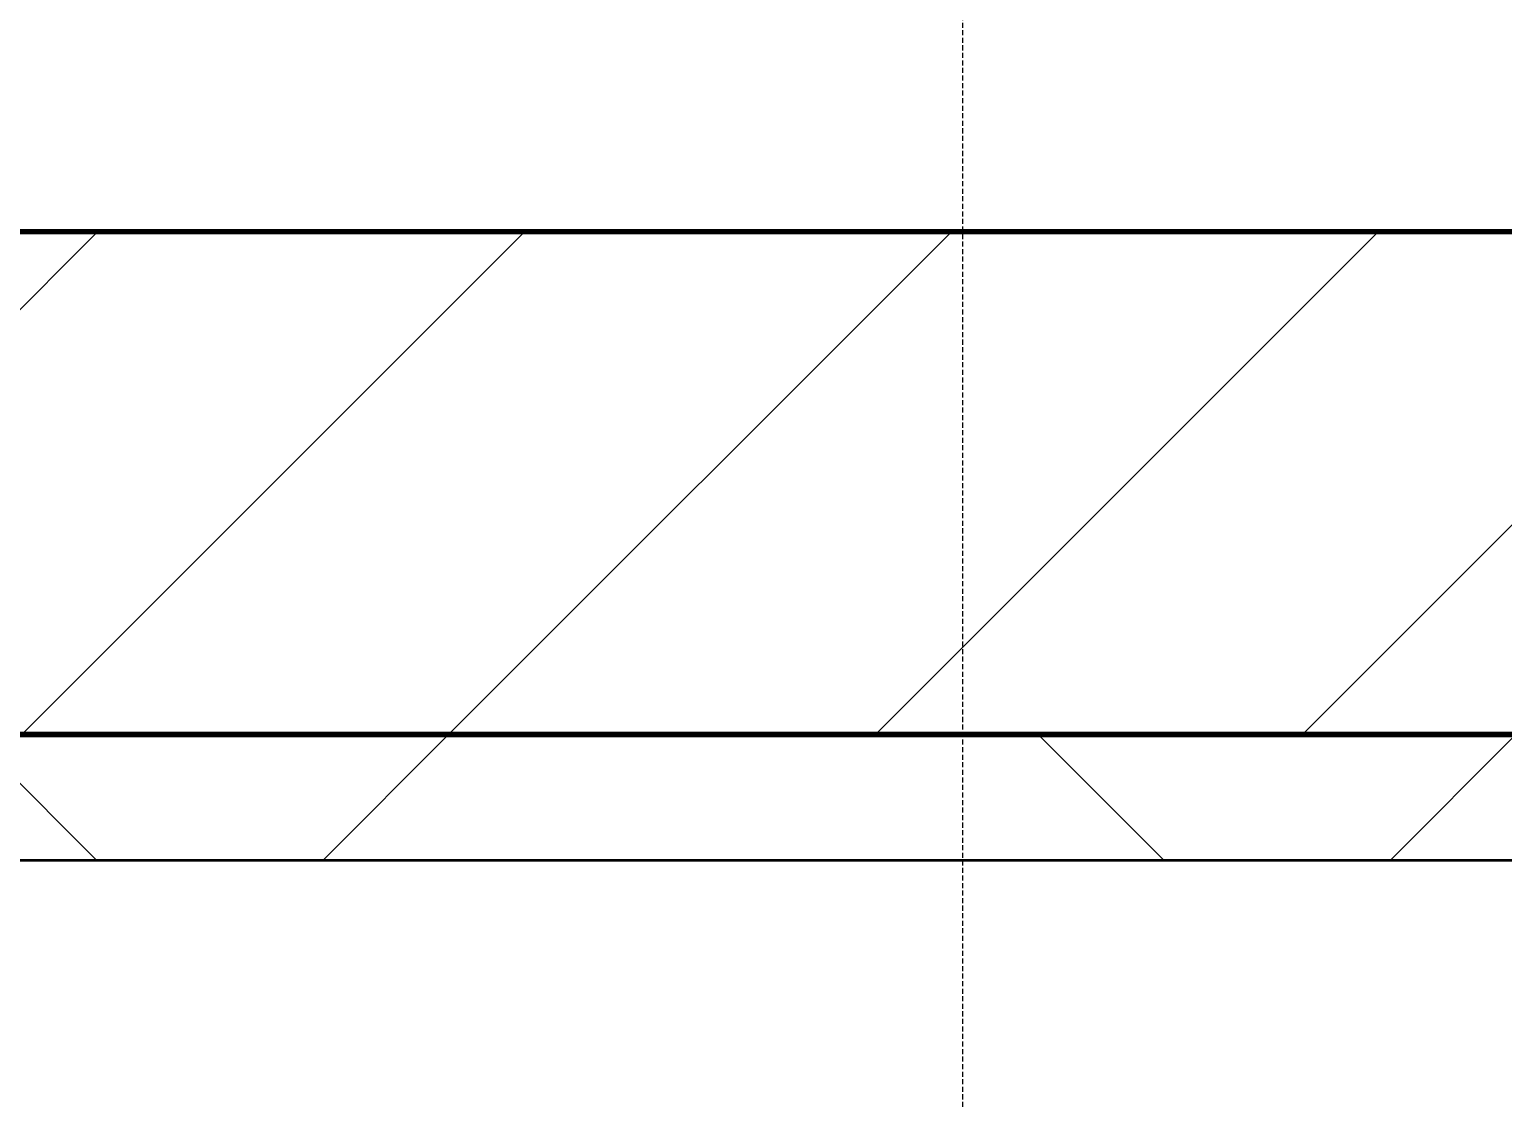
# Model space of a CAD drawing. Header units: millimetres. Extents: x -794326 to -715748, y -17796 to 22353.
# Drawn here: x -738079 to -737493, y 7800 to 8224 of the extents above; entities that cross this region are included whole.
import ezdxf

# ---------------------------------------------------------------- set-up
doc = ezdxf.new("R2010")
doc.units = ezdxf.units.MM
doc.linetypes.add('DPA_Hidden 50', pattern=[3, 2, -1])
for name, color, linetype, lineweight in [('A-ANNO-DIMS', 1, 'Continuous', 9), ('A-ANNO-DIMS-100', 1, 'Continuous', 9), ('A-DETL', 1, 'Continuous', 70), ('A-GLAZ-CURT', 2, 'Continuous', 9), ('A-WALL', 5, 'Continuous', 35), ('A-WALL-FNSH', 2, 'Continuous', 35), ('A-WALL-PATT', 1, 'Continuous', 35)]:
    doc.layers.add(name, color=color, linetype=linetype, lineweight=lineweight)
doc.styles.add('Arial_2', font='arial.ttf', dxfattribs={"height": 300})
doc.dimstyles.new('DPA-DIM-3_0_T-T', dxfattribs={"dimscale": 304.8, "dimtxt": 306.07782, "dimasz": 0.656168, "dimexe": 0.656168, "dimexo": 0.0625, "dimgap": 0.164042, "dimtad": 1, "dimdec": 0, "dimzin": 0, "dimdsep": 46, "dimtxsty": 'Arial_2', "dimblk1": 'OBLIQUE', "dimblk2": 'OBLIQUE', "dimsah": 1, "dimcen": 0.09, "dimdle": 0.656168, "dimadec": 8, "dimazin": 0, "dimtfac": 1, "dimtdec": 4, "dimtix": 1, "dimtmove": 0, "dimatfit": 3, "dimfxl": 1.312336, "dimfxlon": 1, "dimtvp": 1, "dimtolj": 1, "dimtzin": 0, "dimarcsym": 2})

# ---------------------------------------------------------------- blocks, each defined once
blk = doc.blocks.new('PPLS-PP19_Custom Tile Pattern - Custom Tile Pattern-16106263-4282-01 ENLARGED LOWER PLATFORM LEVEL - REFLECTED CEILING PLAN - SHEET 3')
at = {"layer": 'A-GLAZ-CURT'}
for p, q in [((-300, 0), (300, 0)), ((300, 0), (-300, 0)), ((195.99, 0), (213.31, 0)), ((213.31, 0), (195.99, 0)), ((230.06, 0), (300, 0)), ((-300, -50), (300, -50)), ((300, -50), (-300, -50))]:
    blk.add_line(p, q, dxfattribs=at)
for points, knots in [([(-77.93, 0), (-72.1, 0), (-61.68, 0), (-54.4, 0), (-48.53, 0), (-30.79, 0), (-18.03, 0), (8.61, 0), (15.02, 0), (22.91, 0), (31, 0), (39.04, 0), (50.31, 0), (55.92, 0), (57.95, 0)], [-4348.406558, -4348.406558, -4348.406558, -4348.406558, -4008.285538, -3689.699207, -3546.54457, -3315.260113, -2864.387349, -2439.246196, -2084.094819, -1956.422387, -1818.904206, -1645.594513, -1443.202566, -1271.820568, -1271.820568, -1271.820568, -1271.820568]), ([(31.18, 0), (25.97, 0), (11.99, 0), (-16.92, 0), (-47.42, 0), (-65.77, 0), (-66.37, 0), (-66.38, 0)], [-4496.803627, -4496.803627, -4496.803627, -4496.803627, -4222.080604, -3745.412743, -2981.410125, -2542.574734, -2498.224237, -2498.224237, -2498.224237, -2498.224237]), ([(57.51, 0), (56.14, 0), (48.78, 0), (37, 0), (24.07, 0), (12.82, 0), (-2.9, 0), (-20.62, 0), (-32.81, 0), (-44.85, 0), (-51.43, 0), (-51.79, 0)], [-2708.625699, -2708.625699, -2708.625699, -2708.625699, -2634.532728, -2313.748533, -2106.613311, -1925.670641, -1617.263037, -1290.787923, -1039.307308, -819.71621, -644.910881, -644.910881, -644.910881, -644.910881]), ([(-36.78, 0), (-32.43, 0), (-19.22, 0), (8.83, 0), (43.36, 0), (70.92, 0), (82.12, 0), (83.66, 0)], [-6191.144455, -6191.144455, -6191.144455, -6191.144455, -5862.463379, -5340.621928, -4573.028122, -4094.177415, -3869.465285, -3869.465285, -3869.465285, -3869.465285]), ([(70.61, 0), (66.16, 0), (55.8, 0), (39.61, 0), (24.74, 0), (2.64, 0), (-17.84, 0), (-30.57, 0), (-31.82, 0), (-32, 0)], [-4647.237329, -4647.237329, -4647.237329, -4647.237329, -4326.416877, -4098.545751, -3766.694881, -3333.063701, -2994.501669, -2698.150104, -2614.070998, -2614.070998, -2614.070998, -2614.070998]), ([(-28.57, 0), (-26.93, 0), (-20.29, 0), (-11.45, 0), (2.08, 0), (13.15, 0), (21.24, 0), (24.62, 0), (24.72, 0), (24.72, 0)], [-5361.429781, -5361.429781, -5361.429781, -5361.429781, -5261.36855, -5050.479954, -4785.90057, -4596.498881, -4445.288762, -4384.376941, -4376.041937, -4376.041937, -4376.041937, -4376.041937]), ([(-15.19, 0), (-13.07, 0), (7.48, 0), (42.82, 0), (84.26, 0), (111.76, 0), (124.99, 0)], [-461.142613, -461.142613, -461.142613, -461.142613, -429.606584, -390.253598, -346.313304, -304.787593, -304.787593, -304.787593, -304.787593]), ([(-9.76, 0), (-5.45, 0), (9.13, 0), (22.06, 0), (37.44, 0), (45.92, 0), (57.76, 0), (64.47, 0), (72.74, 0), (75.22, 0), (76.03, 0), (76.21, 0)], [-1936.348887, -1936.348887, -1936.348887, -1936.348887, -1716.209403, -1206.526904, -1089.329421, -901.315459, -753.071572, -495.328968, -421.953223, -334.951786, -290.452333, -290.452333, -290.452333, -290.452333]), ([(30.82, 0), (29.27, 0), (20.14, 0), (7.12, 0), (-4.89, 0), (-9.24, 0)], [-10462.034656, -10462.034656, -10462.034656, -10462.034656, -10363.088938, -9884.23066, -9648.32085, -9648.32085, -9648.32085, -9648.32085]), ([(-2.63, 0), (-2.47, 0), (-1.22, 0), (4.92, 0), (15.97, 0), (22.54, 0), (24.49, 0)], [-226.825321, -226.825321, -226.825321, -226.825321, -220.269177, -206.416616, -198.214427, -187.717507, -187.717507, -187.717507, -187.717507]), ([(103.09, 0), (101.08, 0), (86.31, 0), (63.34, 0), (35.84, 0), (12, 0), (3.08, 0), (-1.67, 0), (-2.25, 0)], [-375.435014, -375.435014, -375.435014, -375.435014, -369.147452, -330.153101, -307.516438, -285.83788, -246.234814, -234.646884, -234.646884, -234.646884, -234.646884]), ([(24.69, 0), (24.54, 0), (20.99, 0), (15.48, 0), (10.8, 0), (9.63, 0)], [-4368.572414, -4368.572414, -4368.572414, -4368.572414, -4306.476363, -4080.000647, -3772.857994, -3772.857994, -3772.857994, -3772.857994]), ([(18.16, 0), (19.15, 0), (24.25, 0), (25.66, 0), (26.12, 0)], [-5700.113719, -5700.113719, -5700.113719, -5700.113719, -5554.232259, -5302.431367, -5302.431367, -5302.431367, -5302.431367]), ([(114.39, 0), (114.2, 0), (112.08, 0), (105.42, 0), (92.38, 0), (85.59, 0), (74.4, 0), (62.26, 0), (51.85, 0), (43.81, 0), (29.53, 0), (20.67, 0), (18.85, 0), (18.16, 0)], [-8148.58938, -8148.58938, -8148.58938, -8148.58938, -8105.191388, -7723.759874, -7531.75727, -7135.649961, -6924.452779, -6738.82075, -6548.303034, -6314.283804, -6135.05769, -5972.647715, -5832.674503, -5832.674503, -5832.674503, -5832.674503]), ([(27.44, 0), (27.9, 0), (29.54, 0), (38.07, 0), (53.39, 0), (71.67, 0), (84.83, 0), (86.01, 0), (92.51, 0), (94.33, 0)], [-5037.309798, -5037.309798, -5037.309798, -5037.309798, -4887.603822, -4705.298446, -4353.683244, -3960.84581, -3759.045785, -3336.541051, -2783.776468, -2783.776468, -2783.776468, -2783.776468]), ([(27.89, 0), (29.09, 0), (33.4, 0), (45.38, 0), (54.32, 0), (57.81, 0)], [-147.777612, -147.777612, -147.777612, -147.777612, -135.792042, -118.513713, -107.849944, -107.849944, -107.849944, -107.849944]), ([(53.18, 0), (53.06, 0), (52.22, 0), (44.99, 0), (36.46, 0), (30.82, 0)], [-622.740158, -622.740158, -622.740158, -622.740158, -566.066452, -360.610861, 0, 0, 0, 0]), ([(136.44, 0), (121.66, 0), (86.93, 0), (51.16, 0), (31.18, 0)], [-106.750556, -106.750556, -106.750556, -106.750556, -59.610984, 0, 0, 0, 0]), ([(57.17, 0), (56.26, 0), (52.96, 0), (46.51, 0), (41.18, 0), (36.02, 0), (35.54, 0), (35.54, 0)], [-344.118072, -344.118072, -344.118072, -344.118072, -341.267687, -334.000314, -326.15566, -319.318397, -317.489778, -317.489778, -317.489778, -317.489778]), ([(36.29, 0), (37.77, 0), (48.82, 0), (64.79, 0), (95.91, 0), (116.65, 0), (124.56, 0), (125.26, 0)], [-314.598523, -314.598523, -314.598523, -314.598523, -305.899624, -287.17622, -249.500363, -194.761443, -189.140439, -189.140439, -189.140439, -189.140439]), ([(61.47, 0), (61.47, 0), (61.21, 0), (54.61, 0), (53.71, 0), (53.56, 0)], [-1113.311073, -1113.311073, -1113.311073, -1113.311073, -1096.402191, -891.204116, -747.28819, -747.28819, -747.28819, -747.28819]), ([(57.82, 0), (61.07, 0), (75.77, 0), (100.25, 0), (115.1, 0), (124.81, 0)], [-107.837717, -107.837717, -107.837717, -107.837717, -97.899267, -63.759246, -39.939895, -39.939895, -39.939895, -39.939895]), ([(76.63, 0), (74.8, 0), (68.89, 0), (62.16, 0), (57.82, 0)], [-3095.572228, -3095.572228, -3095.572228, -3095.572228, -2950.589685, -2714.233061, -2714.233061, -2714.233061, -2714.233061]), ([(125.7, 0), (119.43, 0), (102.21, 0), (77.86, 0), (61.86, 0), (57.84, 0)], [-431.647584, -431.647584, -431.647584, -431.647584, -401.860199, -357.622665, -344.832223, -344.832223, -344.832223, -344.832223]), ([(58.85, 0), (59.03, 0), (60.34, 0), (61.34, 0), (61.45, 0)], [-1245.480316, -1245.480316, -1245.480316, -1245.480316, -1228.752106, -1120.932285, -1120.932285, -1120.932285, -1120.932285]), ([(76.22, 0), (75.58, 0), (73.64, 0), (71.05, 0), (70.61, 0)], [-193.634889, -193.634889, -193.634889, -193.634889, -31.537676, 0, 0, 0, 0]), ([(94.4, 0), (94.4, 0), (94.64, 0), (99.11, 0), (108.97, 0), (117.44, 0), (123.51, 0), (125.68, 0)], [-2348.345796, -2348.345796, -2348.345796, -2348.345796, -2310.419338, -2233.599744, -2052.234781, -1843.028543, -1729.458353, -1729.458353, -1729.458353, -1729.458353]), ([(129.02, 0), (129.02, 0), (124.41, 0), (122.35, 0), (114.96, 0), (108.04, 0), (103.09, 0)], [-35.386604, -35.386604, -35.386604, -35.386604, -31.430235, -22.807238, -15.488593, 0, 0, 0, 0]), ([(157.9, 0), (156.77, 0), (151.67, 0), (143.29, 0), (134.04, 0), (126.24, 0), (118.6, 0), (114.23, 0), (111.98, 0), (105.66, 0), (105.23, 0), (105.23, 0)], [-10292.955006, -10292.955006, -10292.955006, -10292.955006, -10098.273015, -9847.788484, -9677.714971, -9567.007022, -9453.21225, -9220.200448, -9012.77275, -8966.157302, -8929.495943, -8929.495943, -8929.495943, -8929.495943]), ([(105.26, 0), (105.52, 0), (111.01, 0), (112.65, 0), (113.59, 0)], [-8920.561005, -8920.561005, -8920.561005, -8920.561005, -8814.835624, -8577.462505, -8577.462505, -8577.462505, -8577.462505]), ([(125.69, 0), (129.73, 0), (134.01, 0), (138.28, 0), (138.53, 0)], [-304.055267, -304.055267, -304.055267, -304.055267, -291.370682, -290.5735, -290.5735, -290.5735, -290.5735]), ([(126.03, 0), (129.72, 0), (142.07, 0), (163.31, 0), (185.23, 0), (193.62, 0), (194.69, 0), (194.79, 0)], [-1723.290194, -1723.290194, -1723.290194, -1723.290194, -1530.39897, -1095.004608, -529.74427, -295.064701, -265.121568, -265.121568, -265.121568, -265.121568]), ([(168.37, 0), (167.68, 0), (162.47, 0), (150.38, 0), (131.77, 0), (126.35, 0)], [-543.375029, -543.375029, -543.375029, -543.375029, -530.793311, -458.593899, -432.67672, -432.67672, -432.67672, -432.67672]), ([(128.58, 0), (128.8, 0), (130.16, 0), (139.26, 0), (152.67, 0), (161.24, 0), (162.19, 0), (162.75, 0)], [-633.326174, -633.326174, -633.326174, -633.326174, -627.736123, -618.981161, -602.094757, -592.980799, -581.414464, -581.414464, -581.414464, -581.414464]), ([(137.1, 0), (136, 0), (133.64, 0), (129.87, 0), (129.11, 0)], [-670.405967, -670.405967, -670.405967, -670.405967, -651.020627, -640.742133, -640.742133, -640.742133, -640.742133]), ([(193.59, 0), (193.16, 0), (189.99, 0), (183.13, 0), (171, 0), (161.95, 0), (161.28, 0), (158.35, 0), (157.85, 0), (157.77, 0)], [-11650.800619, -11650.800619, -11650.800619, -11650.800619, -11565.880756, -11105.624034, -10839.086983, -10768.332124, -10666.779182, -10580.760289, -10550.278881, -10550.278881, -10550.278881, -10550.278881]), ([(300, 0), (286.53, 0), (254.22, 0), (207.11, 0), (177.41, 0), (159.34, 0), (158.33, 0), (158.3, 0)], [-285.253232, -285.253232, -285.253232, -285.253232, -244.693688, -187.987675, -143.776725, -129.632772, -123.352749, -123.352749, -123.352749, -123.352749]), ([(159.07, 0), (159.13, 0), (160.84, 0), (165.21, 0), (174.15, 0), (185.98, 0), (208.82, 0), (219.42, 0), (230.06, 0)], [-115.643202, -115.643202, -115.643202, -115.643202, -114.681583, -87.660824, -65.295536, -41.623857, -24.459831, 0, 0, 0, 0]), ([(162.75, 0), (165.4, 0), (170.91, 0), (172.61, 0), (172.61, 0)], [-111.264224, -111.264224, -111.264224, -111.264224, -56.742688, -19.085662, -19.085662, -19.085662, -19.085662]), ([(192.81, 0), (187.35, 0), (180.52, 0), (174.27, 0), (169.67, 0), (168.99, 0)], [-8534.334697, -8534.334697, -8534.334697, -8534.334697, -8253.978395, -8152.463617, -8069.855175, -8069.855175, -8069.855175, -8069.855175]), ([(193.57, 0), (191.37, 0), (183.33, 0), (175.3, 0), (169.49, 0)], [-170.142115, -170.142115, -170.142115, -170.142115, -162.427601, -142.916156, -142.916156, -142.916156, -142.916156]), ([(171.51, 0), (176.48, 0), (193.23, 0), (201.73, 0), (208.81, 0), (213.9, 0), (241.96, 0), (266.73, 0), (281.71, 0), (291.71, 0), (296.52, 0), (297.86, 0), (298.09, 0)], [-7971.819559, -7971.819559, -7971.819559, -7971.819559, -7784.112253, -7606.717214, -7289.299508, -7042.621073, -6582.165592, -6068.460911, -5766.029927, -5566.724884, -5280.360606, -5199.253518, -5199.253518, -5199.253518, -5199.253518]), ([(172.07, 0), (177.66, 0), (187.87, 0), (201.08, 0), (207.47, 0), (213.96, 0), (215.11, 0)], [-255.364076, -255.364076, -255.364076, -255.364076, -237.955587, -223.92608, -215.862851, -208.75215, -208.75215, -208.75215, -208.75215]), ([(247.1, 0), (246.76, 0), (245.04, 0), (238.34, 0), (226.56, 0), (221.1, 0), (206.57, 0), (196.91, 0), (193.55, 0)], [-9649.085549, -9649.085549, -9649.085549, -9649.085549, -9581.591397, -9406.094246, -9221.510254, -9016.44624, -8717.832359, -8546.846323, -8546.846323, -8546.846323, -8546.846323]), ([(215.22, 0), (214.62, 0), (210.55, 0), (205.35, 0), (198.11, 0), (194.33, 0)], [-203.825446, -203.825446, -203.825446, -203.825446, -198.527383, -184.406837, -171.028136, -171.028136, -171.028136, -171.028136]), ([(300, 0), (288.22, 0), (262, 0), (230.43, 0), (219.94, 0), (219.02, 0)], [-12528.858583, -12528.858583, -12528.858583, -12528.858583, -11905.454923, -11162.864862, -10856.732305, -10856.732305, -10856.732305, -10856.732305]), ([(219.9, 0), (220.86, 0), (227.84, 0), (242.06, 0), (246.54, 0), (246.96, 0)], [-10670.940496, -10670.940496, -10670.940496, -10670.940496, -10511.382485, -9925.173265, -9834.877357, -9834.877357, -9834.877357, -9834.877357]), ([(284.76, 0), (284.76, 0), (285.09, 0), (287.47, 0), (293.59, 0), (297.76, 0), (300, 0)], [-4110.630118, -4110.630118, -4110.630118, -4110.630118, -4053.389046, -3959.664717, -3862.421465, -3746.95702, -3746.95702, -3746.95702, -3746.95702]), ([(297.38, 0), (295.84, 0), (291.62, 0), (285.38, 0), (284.87, 0)], [-4803.172655, -4803.172655, -4803.172655, -4803.172655, -4358.271401, -4143.037883, -4143.037883, -4143.037883, -4143.037883])]:
    blk.add_open_spline(points, degree=3, knots=knots, dxfattribs=at)
for points in [[(24.49, 0), (25.23, 0), (25.72, 0), (26.04, 0)], [(80.35, 0), (79.57, 0), (78.27, 0), (76.63, 0)], [(84.06, 0), (83.48, 0), (82.41, 0), (81.72, 0)], [(125.71, 0), (130.03, 0), (132.77, 0), (134.6, 0)], [(125.91, 0), (127.24, 0), (128.63, 0), (128.95, 0)], [(168.74, 0), (168.74, 0), (169.81, 0), (171.51, 0)], [(195.11, 0), (194.91, 0), (194.44, 0), (193.8, 0)]]:
    blk.add_open_spline(points, degree=3, dxfattribs=at)
blk = doc.blocks.new('PPLS-PP19_Custom Tile Pattern - Custom Tile Pattern-V46-4282-01 ENLARGED LOWER PLATFORM LEVEL - REFLECTED CEILING PLAN - SHEET 3')
at = {"layer": 'A-GLAZ-CURT'}
for p, q in [((-300, 0), (300, 0)), ((300, 0), (-300, 0)), ((-293.07, 0), (-275.75, 0)), ((-275.75, 0), (-293.07, 0)), ((-222.32, 0), (-205, 0)), ((-205, 0), (-222.32, 0)), ((-300, -50), (300, -50)), ((300, -50), (-300, -50))]:
    blk.add_line(p, q, dxfattribs=at)
at = {"layer": 'A-GLAZ-CURT', "flags": 128}
for points in [[(-300, 0), (-291.56, 0), (-283.3, 0), (-275.2, 0), (-267.26, 0), (-259.45, 0), (-251.77, 0), (-244.2, 0), (-236.74, 0), (-229.36, 0), (-222.06, 0), (-214.83, 0), (-207.71, 0), (-200.76, 0), (-194.02, 0), (-187.54, 0), (-181.38, 0), (-175.58, 0), (-170.25, 0), (-165.64, 0), (-162.01, 0), (-159.53, 0), (-157.46, 0), (-154.52, 0), (-149.42, 0), (-141.84, 0), (-132.81, 0), (-126.08, 0)], [(-202.8, 0), (-209.04, 0), (-215.73, 0), (-222.63, 0), (-229.72, 0), (-236.97, 0), (-244.39, 0), (-251.96, 0), (-259.67, 0), (-267.51, 0), (-275.48, 0), (-283.55, 0), (-291.73, 0), (-300, 0)], [(-134.92, 0), (-140.03, 0), (-145.5, 0), (-150.63, 0), (-155.53, 0), (-160.27, 0), (-164.95, 0), (-169.65, 0), (-174.47, 0), (-179.49, 0), (-184.81, 0), (-190.44, 0), (-196.37, 0), (-202.58, 0)], [(-125.17, 0), (-128.55, 0), (-134.16, 0)]]:
    blk.add_lwpolyline(points, dxfattribs=at)
at = {"layer": 'A-GLAZ-CURT'}
for points, knots in [([(-300, 0), (-284.65, 0), (-236.57, 0), (-174.61, 0), (-129.95, 0), (-110.8, 0), (-99.5, 0), (-91.46, 0)], [-5323.127839, -5323.127839, -5323.127839, -5323.127839, -4502.809032, -2700.551212, -1002.059161, -460.363443, 0, 0, 0, 0]), ([(-203.34, 0), (-206.9, 0), (-231.18, 0), (-262.56, 0), (-294.48, 0), (-300, 0)], [-15377.048371, -15377.048371, -15377.048371, -15377.048371, -15131.813646, -13729.592194, -13439.944408, -13439.944408, -13439.944408, -13439.944408]), ([(-202.82, 0), (-203.74, 0), (-215.43, 0), (-232.01, 0), (-255.22, 0), (-262.59, 0), (-264.9, 0), (-265.4, 0)], [-1446.820857, -1446.820857, -1446.820857, -1446.820857, -1400.429864, -858.079193, -543.655514, -208.940337, 0, 0, 0, 0]), ([(-258.6, 0), (-257.91, 0), (-254.26, 0), (-241.25, 0), (-225.99, 0), (-213.1, 0), (-206.17, 0), (-202.94, 0), (-202.8, 0)], [-5722.54675, -5722.54675, -5722.54675, -5722.54675, -5657.471696, -5413.335975, -5017.494783, -4832.723979, -4666.091899, -4658.953803, -4658.953803, -4658.953803, -4658.953803]), ([(-135.82, 0), (-137.15, 0), (-139.92, 0), (-149.31, 0), (-162.01, 0), (-177.91, 0), (-199.46, 0), (-216.65, 0), (-231.26, 0), (-233.46, 0), (-234, 0)], [-2617.829187, -2617.829187, -2617.829187, -2617.829187, -2418.507304, -2308.929706, -2113.765672, -1763.376603, -1422.553702, -978.033455, -846.069444, -682.911962, -682.911962, -682.911962, -682.911962]), ([(-233.49, 0), (-233.44, 0), (-232.38, 0), (-230.74, 0), (-225.3, 0), (-223.63, 0)], [-455.274641, -455.274641, -455.274641, -455.274641, -440.605512, -119.536984, 0, 0, 0, 0]), ([(-223.63, 0), (-219.39, 0), (-212, 0), (-204.76, 0), (-202.92, 0)], [-5463.295695, -5463.295695, -5463.295695, -5463.295695, -5161.076232, -5058.607125, -5058.607125, -5058.607125, -5058.607125]), ([(-202.81, 0), (-197.13, 0), (-186.55, 0), (-169.02, 0), (-152.21, 0), (-140.61, 0), (-135.7, 0)], [-5056.449307, -5056.449307, -5056.449307, -5056.449307, -4739.070012, -4465.409639, -4149.119819, -3844.541415, -3844.541415, -3844.541415, -3844.541415]), ([(-202.15, 0), (-196.66, 0), (-185.47, 0), (-171.77, 0), (-158.7, 0), (-157.22, 0)], [-4647.168838, -4647.168838, -4647.168838, -4647.168838, -4349.945572, -4000.813434, -3840.635403, -3840.635403, -3840.635403, -3840.635403]), ([(-137.88, 0), (-140.56, 0), (-147.66, 0), (-147.69, 0), (-158.72, 0), (-174.02, 0), (-184.75, 0), (-196.11, 0), (-201.97, 0)], [-3187.727384, -3187.727384, -3187.727384, -3187.727384, -2919.378265, -2477.344047, -2237.412286, -2029.680487, -1755.085331, -1461.041718, -1461.041718, -1461.041718, -1461.041718]), ([(-152.35, 0), (-151.03, 0), (-147.71, 0), (-143.57, 0), (-138.62, 0)], [-3494.978217, -3494.978217, -3494.978217, -3494.978217, -3371.022232, -3227.460399, -3227.460399, -3227.460399, -3227.460399]), ([(-134.88, 0), (-135.58, 0), (-140.13, 0), (-147.46, 0), (-150.03, 0), (-150.57, 0)], [-5548.014179, -5548.014179, -5548.014179, -5548.014179, -5508.838257, -5298.784692, -5196.16478, -5196.16478, -5196.16478, -5196.16478]), ([(-150.34, 0), (-150.07, 0), (-147.75, 0), (-142.6, 0), (-127.26, 0), (-107.3, 0), (-90.42, 0), (-75.26, 0), (-68.41, 0), (-65.12, 0), (-63.63, 0)], [-4948.728362, -4948.728362, -4948.728362, -4948.728362, -4883.323924, -4440.880425, -4054.690705, -3793.097032, -3402.597032, -3144.956779, -3050.982048, -2969.237017, -2969.237017, -2969.237017, -2969.237017]), ([(-136.06, 0), (-137.31, 0), (-142.24, 0), (-147.74, 0), (-149.07, 0)], [-6509.710453, -6509.710453, -6509.710453, -6509.710453, -6449.282163, -6277.220794, -6277.220794, -6277.220794, -6277.220794]), ([(-148.23, 0), (-146.94, 0), (-140.15, 0), (-137.68, 0), (-135.44, 0), (-134.97, 0)], [-6162.058746, -6162.058746, -6162.058746, -6162.058746, -6017.569127, -5560.701257, -5475.444931, -5475.444931, -5475.444931, -5475.444931]), ([(-86.16, 0), (-91.37, 0), (-104.13, 0), (-122.65, 0), (-139.03, 0), (-146.11, 0), (-146.95, 0)], [-1681.3698, -1681.3698, -1681.3698, -1681.3698, -1374.161226, -945.742622, -741.901385, -489.130243, -489.130243, -489.130243, -489.130243]), ([(-146.69, 0), (-146.59, 0), (-145.49, 0), (-140.59, 0), (-136.5, 0), (-134.93, 0)], [-420.34245, -420.34245, -420.34245, -420.34245, -406.956646, -290.263673, -210.230253, -210.230253, -210.230253, -210.230253]), ([(-26.75, 0), (-27.82, 0), (-36.18, 0), (-53.55, 0), (-78.2, 0), (-109.34, 0), (-125.23, 0), (-134.89, 0)], [-8718.362214, -8718.362214, -8718.362214, -8718.362214, -8532.293389, -8073.216054, -7508.296369, -7004.680444, -6528.848428, -6528.848428, -6528.848428, -6528.848428]), ([(-134.89, 0), (-132.03, 0), (-127.23, 0), (-124.19, 0), (-123.43, 0), (-123.28, 0)], [-3827.545186, -3827.545186, -3827.545186, -3827.545186, -3647.167523, -3488.92562, -3439.852845, -3439.852845, -3439.852845, -3439.852845]), ([(-72.93, 0), (-75.51, 0), (-91.45, 0), (-114.26, 0), (-134.85, 0)], [-19442.345229, -19442.345229, -19442.345229, -19442.345229, -18935.241197, -17136.203329, -17136.203329, -17136.203329, -17136.203329]), ([(-134.77, 0), (-134.18, 0), (-132.42, 0), (-128.78, 0), (-126.5, 0)], [-5463.506987, -5463.506987, -5463.506987, -5463.506987, -5364.112219, -5231.017328, -5231.017328, -5231.017328, -5231.017328]), ([(-127.41, 0), (-131.63, 0), (-133.16, 0), (-134.09, 0), (-134.15, 0)], [-8540.990293, -8540.990293, -8540.990293, -8540.990293, -8266.114998, -8246.473386, -8246.473386, -8246.473386, -8246.473386]), ([(-134.15, 0), (-133.32, 0), (-130.31, 0), (-117.33, 0), (-92.04, 0), (-77.29, 0), (-69.74, 0), (-67.52, 0)], [-7657.439573, -7657.439573, -7657.439573, -7657.439573, -7293.749979, -6839.55839, -6236.997189, -5713.340575, -5448.562773, -5448.562773, -5448.562773, -5448.562773]), ([(-118.78, 0), (-121.86, 0), (-125.68, 0), (-131.55, 0), (-133.86, 0)], [-5938.474035, -5938.474035, -5938.474035, -5938.474035, -5700.061948, -5567.319408, -5567.319408, -5567.319408, -5567.319408]), ([(-120.13, 0), (-120.14, 0), (-120.24, 0), (-121.3, 0), (-129.25, 0), (-133.82, 0)], [-2933.992132, -2933.992132, -2933.992132, -2933.992132, -2920.575025, -2840.280255, -2731.647847, -2731.647847, -2731.647847, -2731.647847]), ([(-113.43, 0), (-113.44, 0), (-113.96, 0), (-119.73, 0), (-125.43, 0), (-127.03, 0), (-127.41, 0)], [-328.499627, -328.499627, -328.499627, -328.499627, -282.672656, -98.539552, -24.539552, 0, 0, 0, 0]), ([(-126.5, 0), (-122.44, 0), (-108.71, 0), (-88.7, 0), (-73.11, 0), (-67.03, 0)], [-5231.017328, -5231.017328, -5231.017328, -5231.017328, -4994.692869, -4542.524482, -4120.392592, -4120.392592, -4120.392592, -4120.392592]), ([(-125.15, 0), (-124.93, 0), (-121.96, 0), (-113.01, 0), (-98.9, 0), (-85.29, 0), (-73.12, 0), (-68.21, 0), (-68.04, 0)], [-3362.7396, -3362.7396, -3362.7396, -3362.7396, -3342.215224, -3074.362186, -2902.289527, -2605.247022, -2322.099534, -2311.883475, -2311.883475, -2311.883475, -2311.883475]), ([(-122.08, 0), (-122.01, 0), (-121.69, 0), (-121.2, 0), (-120.88, 0)], [-3136.336417, -3136.336417, -3136.336417, -3136.336417, -3110.304437, -3035.164275, -3035.164275, -3035.164275, -3035.164275]), ([(-36.33, 0), (-36.43, 0), (-37.27, 0), (-45.02, 0), (-46.13, 0), (-60.59, 0), (-81.23, 0), (-99.51, 0), (-114.02, 0), (-117.28, 0), (-118.78, 0)], [-1855.773136, -1855.773136, -1855.773136, -1855.773136, -1810.870157, -1672.078046, -1405.135169, -1060.00838, -740.068933, -229.489605, -116.330425, 0, 0, 0, 0]), ([(-117.74, 0), (-117.19, 0), (-114.78, 0), (-113.43, 0), (-113.43, 0)], [-821.249067, -821.249067, -821.249067, -821.249067, -394.672656, -330.879064, -330.879064, -330.879064, -330.879064]), ([(-67.91, 0), (-72.98, 0), (-87.79, 0), (-107.61, 0), (-116.56, 0), (-117.56, 0)], [-2627.997013, -2627.997013, -2627.997013, -2627.997013, -2193.204658, -1433.981041, -985.49888, -985.49888, -985.49888, -985.49888]), ([(-115.82, 0), (-114.96, 0), (-110.41, 0), (-96.78, 0), (-71.33, 0), (-42.53, 0), (-12.78, 0), (4.23, 0), (9.64, 0), (10.14, 0), (10.18, 0)], [-5724.064692, -5724.064692, -5724.064692, -5724.064692, -5430.283136, -5103.229623, -4799.173296, -4065.652676, -3589.737505, -3285.047089, -3066.359526, -3044.715262, -3044.715262, -3044.715262, -3044.715262]), ([(0.54, 0), (-2.2, 0), (-12.83, 0), (-25.64, 0), (-40, 0), (-56.24, 0), (-75.59, 0), (-94, 0), (-112.01, 0), (-114.94, 0), (-115.63, 0)], [-2679.34943, -2679.34943, -2679.34943, -2679.34943, -2518.50168, -2125.455881, -1792.521578, -1466.981642, -1208.454564, -789.402658, -501.969187, -243.577221, -243.577221, -243.577221, -243.577221]), ([(-91.46, 0), (-90.09, 0), (-84.7, 0), (-77.43, 0), (-72.73, 0), (-72.64, 0), (-72.64, 0)], [-19832.387487, -19832.387487, -19832.387487, -19832.387487, -19753.885894, -19541.04734, -19478.625389, -19471.062469, -19471.062469, -19471.062469, -19471.062469]), ([(-63.96, 0), (-64.13, 0), (-72.5, 0), (-80.63, 0), (-86.16, 0)], [-2171.769325, -2171.769325, -2171.769325, -2171.769325, -2007.031671, -1681.3698, -1681.3698, -1681.3698, -1681.3698]), ([(-29.03, 0), (-33.97, 0), (-43.74, 0), (-56.37, 0), (-71.66, 0), (-77.83, 0), (-82.66, 0), (-83.28, 0), (-83.28, 0)], [-2680.714891, -2680.714891, -2680.714891, -2680.714891, -2413.671296, -2161.752162, -2006.592567, -1646.621388, -1424.436217, -1393.971743, -1393.971743, -1393.971743, -1393.971743]), ([(-83.28, 0), (-83.28, 0), (-82.91, 0), (-76.14, 0), (-70.89, 0), (-67.35, 0)], [-1393.4169, -1393.4169, -1393.4169, -1393.4169, -1353.722004, -1274.333717, -1073.56893, -1073.56893, -1073.56893, -1073.56893]), ([(-67.05, 0), (-59.75, 0), (-48.07, 0), (-36.49, 0), (-33.57, 0), (-29.94, 0), (-28.57, 0)], [-1067.783236, -1067.783236, -1067.783236, -1067.783236, -651.549973, -296.515819, -83.513472, 0, 0, 0, 0]), ([(-36.62, 0), (-36.62, 0), (-40.35, 0), (-44.32, 0), (-54.92, 0), (-64.84, 0), (-67.03, 0)], [-4069.478503, -4069.478503, -4069.478503, -4069.478503, -3858.647035, -3538.256648, -2842.901703, -2653.249093, -2653.249093, -2653.249093, -2653.249093]), ([(-67.02, 0), (-64.66, 0), (-61.78, 0), (-60.36, 0), (-59.97, 0)], [-5428.286565, -5428.286565, -5428.286565, -5428.286565, -5140.470607, -5006.787413, -5006.787413, -5006.787413, -5006.787413]), ([(-66.59, 0), (-65.14, 0), (-59.51, 0), (-54.4, 0), (-48.53, 0), (-30.79, 0), (-18.03, 0), (8.61, 0), (15.02, 0), (22.91, 0), (31, 0), (39.04, 0), (51.19, 0), (58.74, 0), (61.34, 0), (61.45, 0)], [-4110.085044, -4110.085044, -4110.085044, -4110.085044, -4008.285538, -3689.699207, -3546.54457, -3315.260113, -2864.387349, -2439.246196, -2084.094819, -1956.422387, -1818.904206, -1645.594513, -1443.202566, -1228.752106, -1120.932285, -1120.932285, -1120.932285, -1120.932285]), ([(-66.39, 0), (-66.39, 0), (-63.63, 0), (-53.63, 0), (-34.42, 0), (-29.82, 0), (-29.19, 0)], [-2493.31794, -2493.31794, -2493.31794, -2493.31794, -2315.303971, -1809.437387, -963.711516, -666.19313, -666.19313, -666.19313, -666.19313]), ([(31.18, 0), (25.97, 0), (11.99, 0), (-16.92, 0), (-47.42, 0), (-65.77, 0), (-66.37, 0), (-66.38, 0)], [-4496.803627, -4496.803627, -4496.803627, -4496.803627, -4222.080604, -3745.412743, -2981.410125, -2542.574734, -2498.224237, -2498.224237, -2498.224237, -2498.224237]), ([(-63.63, 0), (-61.49, 0), (-57.39, 0), (-54.49, 0), (-45.2, 0), (-40.79, 0), (-40.46, 0), (-40.44, 0)], [-2969.237017, -2969.237017, -2969.237017, -2969.237017, -2851.217951, -2734.127174, -2474.780881, -2410.990208, -2350.645972, -2350.645972, -2350.645972, -2350.645972]), ([(-58.83, 0), (-58.37, 0), (-57.29, 0), (-54.23, 0), (-46.33, 0), (-42.62, 0), (-41.76, 0)], [-4859.52896, -4859.52896, -4859.52896, -4859.52896, -4680.891996, -4469.85053, -4321.566175, -4270.495146, -4270.495146, -4270.495146, -4270.495146]), ([(-51.83, 0), (-51.83, 0), (-51.78, 0), (-47.4, 0), (-46.01, 0), (-40.22, 0), (-36.78, 0)], [-632.814994, -632.814994, -632.814994, -632.814994, -627.965721, -508.377888, -260.442412, 0, 0, 0, 0]), ([(0.82, 0), (-0.33, 0), (-7.88, 0), (-20.62, 0), (-32.81, 0), (-44.85, 0), (-51.43, 0), (-51.79, 0)], [-1676.651602, -1676.651602, -1676.651602, -1676.651602, -1617.263037, -1290.787923, -1039.307308, -819.71621, -644.910881, -644.910881, -644.910881, -644.910881]), ([(-41.76, 0), (-39.9, 0), (-37.72, 0), (-36.92, 0), (-36.77, 0)], [-4270.495146, -4270.495146, -4270.495146, -4270.495146, -4161.040818, -4106.245333, -4106.245333, -4106.245333, -4106.245333]), ([(-36.78, 0), (-32.43, 0), (-20.43, 0), (-7.16, 0), (0.82, 0)], [-6191.144455, -6191.144455, -6191.144455, -6191.144455, -5862.463379, -5418.273503, -5418.273503, -5418.273503, -5418.273503]), ([(-36.29, 0), (-36.29, 0), (-34.66, 0), (-28.88, 0), (-26.95, 0), (-26.54, 0)], [-9150.272121, -9150.272121, -9150.272121, -9150.272121, -9057.163041, -8919.836787, -8834.607043, -8834.607043, -8834.607043, -8834.607043]), ([(30.82, 0), (29.27, 0), (20.14, 0), (3.54, 0), (-16.58, 0), (-34.76, 0), (-36.04, 0)], [-10462.034656, -10462.034656, -10462.034656, -10462.034656, -10363.088938, -9884.23066, -9424.652049, -9182.880979, -9182.880979, -9182.880979, -9182.880979]), ([(-33.34, 0), (-33.34, 0), (-32.93, 0), (-31.16, 0), (-30.52, 0)], [-2415.024266, -2415.024266, -2415.024266, -2415.024266, -2357.633367, -2323.618664, -2323.618664, -2323.618664, -2323.618664]), ([(70.61, 0), (66.16, 0), (55.8, 0), (39.61, 0), (24.74, 0), (2.64, 0), (-17.84, 0), (-30.57, 0), (-31.82, 0), (-32, 0)], [-4647.237329, -4647.237329, -4647.237329, -4647.237329, -4326.416877, -4098.545751, -3766.694881, -3333.063701, -2994.501669, -2698.150104, -2614.070998, -2614.070998, -2614.070998, -2614.070998]), ([(-30.76, 0), (-30.73, 0), (-29.99, 0), (-23.47, 0), (-15.75, 0), (-15.19, 0)], [-54176.191683, -54176.191683, -54176.191683, -54176.191683, -54157.274271, -53749.15266, -53717.791567, -53717.791567, -53717.791567, -53717.791567]), ([(-30.52, 0), (-27.11, 0), (-18.43, 0), (-6.53, 0), (0.83, 0)], [-2323.618664, -2323.618664, -2323.618664, -2323.618664, -2142.497158, -1755.205921, -1755.205921, -1755.205921, -1755.205921]), ([(-13, 0), (-14.35, 0), (-17.68, 0), (-25.97, 0), (-29.52, 0), (-30.21, 0)], [-55207.591944, -55207.591944, -55207.591944, -55207.591944, -54789.006179, -54461.685999, -54290.791712, -54290.791712, -54290.791712, -54290.791712]), ([(0.79, 0), (-4.04, 0), (-14.06, 0), (-24.92, 0), (-29.03, 0)], [-3276.429311, -3276.429311, -3276.429311, -3276.429311, -2903.012179, -2680.714891, -2680.714891, -2680.714891, -2680.714891]), ([(-28.98, 0), (-28.66, 0), (-27.39, 0), (-24.45, 0), (-22.56, 0)], [-166.548282, -166.548282, -166.548282, -166.548282, -102.06493, 0, 0, 0, 0]), ([(-28.57, 0), (-26.93, 0), (-20.29, 0), (-11.45, 0), (2.08, 0), (13.15, 0), (21.24, 0), (24.62, 0), (24.72, 0), (24.72, 0)], [-5361.429781, -5361.429781, -5361.429781, -5361.429781, -5261.36855, -5050.479954, -4785.90057, -4596.498881, -4445.288762, -4384.376941, -4376.041937, -4376.041937, -4376.041937, -4376.041937]), ([(-22.56, 0), (-20.27, 0), (-17.03, 0), (-11.36, 0), (-7.66, 0), (-6.6, 0), (-6.44, 0)], [-56468.192263, -56468.192263, -56468.192263, -56468.192263, -56344.022017, -56303.229861, -56166.290093, -56124.392176, -56124.392176, -56124.392176, -56124.392176]), ([(-15.19, 0), (-13.07, 0), (7.48, 0), (37.77, 0), (59.66, 0), (68.7, 0)], [-461.142613, -461.142613, -461.142613, -461.142613, -429.606584, -390.253598, -362.71851, -362.71851, -362.71851, -362.71851]), ([(-6.54, 0), (-6.73, 0), (-7.2, 0), (-7.6, 0), (-7.79, 0)], [-56009.792147, -56009.792147, -56009.792147, -56009.792147, -55949.290093, -55895.192118, -55895.192118, -55895.192118, -55895.192118])]:
    blk.add_open_spline(points, degree=3, knots=knots, dxfattribs=at)
for points in [[(-135.39, 0), (-155.25, 0), (-177.71, 0), (-202.81, 0)], [(-134.93, 0), (-130.82, 0), (-127.43, 0), (-125.15, 0)], [(-66.93, 0), (-66.21, 0), (-65.57, 0), (-65.07, 0)], [(-39.84, 0), (-39.08, 0), (-38.11, 0), (-37.36, 0)]]:
    blk.add_open_spline(points, degree=3, dxfattribs=at)
blk = doc.blocks.new('DIMBLOCK66-4282-01 ENLARGED LOWER PLATFORM LEVEL - REFLECTED CEILING PLAN - SHEET 3')
at = {"layer": 'A-ANNO-DIMS-100'}
for p, q in [((-745542.37, 8666.44), (-745542.37, 8066.44)), ((-745542.37, 8266.44), (-745542.37, 8666.44)), ((-728752.37, 8666.44), (-728752.37, 8066.44)), ((-728752.37, 8266.44), (-728752.37, 8666.44)), ((-745742.37, 8266.44), (-728552.37, 8266.44))]:
    blk.add_line(p, q, dxfattribs=at)
at = {"layer": 'A-ANNO-DIMS-100', "lineweight": 35}
for p, q in [((-745542.37, 8266.44), (-745442.37, 8366.44)), ((-728752.37, 8266.44), (-728652.37, 8366.44)), ((-745542.37, 8266.44), (-745642.37, 8166.44)), ((-728752.37, 8266.44), (-728852.37, 8166.44))]:
    blk.add_line(p, q, dxfattribs=at)
at = {"layer": 'A-ANNO-DIMS-100', "color": 0, "insert": (-737724.21, 8705.91), "char_height": 300, "width": 1384.4135, "attachment_point": 1, "line_spacing_factor": 0.941778, "style": 'Arial_2'}
blk.add_mtext('16790', dxfattribs=at)
blk = doc.blocks.new('_Oblique')
at = {"color": 0, "linetype": 'ByBlock', "lineweight": -2}
blk.add_line((-0.5, -0.5), (0.5, 0.5), dxfattribs=at)

msp = doc.modelspace()

# ---------------------------------------------------------------- hatches: boundary and pattern name
at = {"layer": 'A-WALL-PATT', "lineweight": 9}
h = msp.add_hatch(dxfattribs=at)
h.set_pattern_fill('FP_2', color=256, style=0, pattern_type=2)
h.set_pattern_definition([(45, (0, 0), (-84.852814, 84.852814), [])])
h.paths.add_polyline_path([(-733552.04, 7944.02), (-733352.04, 7944.02), (-733352.04, 8144.02), (-755057.37, 8144.02), (-755057.37, 7944.02), (-741758.47, 7944.02), (-741780.86, 7954.02), (-741982.37, 7954.02), (-741982.37, 8044.02), (-741952.4, 8044.02), (-741939.02, 8073.97), (-741871.98, 8044.02), (-740782.37, 8044.02), (-740782.37, 7954.02), (-741670.54, 7954.02), (-741648.16, 7944.02), (-739358.47, 7944.02), (-739380.86, 7954.02), (-739582.37, 7954.02), (-739582.37, 8044.02), (-739552.4, 8044.02), (-739539.02, 8073.97), (-739471.98, 8044.02), (-738382.37, 8044.02), (-738382.37, 7954.02), (-739270.54, 7954.02), (-739248.16, 7944.02), (-734010.62, 7944.02)])
h = msp.add_hatch(dxfattribs=at)
h.set_pattern_fill('FP_3', color=256, style=0, pattern_type=2)
h.set_pattern_definition([(45, (0, 0), (-212.13203, 212.13203), []), (135, (0, 0), (-212.13203, -212.13203), [])])
h.paths.add_polyline_path([(-733602.04, 7894.02), (-733552.04, 7894.02), (-733552.04, 7944.02), (-739248.16, 7944.02), (-739136.25, 7894.02), (-734010.62, 7894.02)])
h.paths.add_polyline_path([(-739780.1, 7894.02), (-739246.56, 7894.02), (-739358.47, 7944.02), (-741648.16, 7944.02), (-741536.25, 7894.02), (-739847.98, 7894.02)])
h.paths.add_polyline_path([(-741646.56, 7894.02), (-741758.47, 7944.02), (-751479.42, 7944.02), (-751479.42, 7894.02), (-741680.64, 7894.02)])

# ---------------------------------------------------------------- linework, layer by layer
at = {"layer": 'A-DETL', "color": 55, "linetype": 'DPA_Hidden 50', "lineweight": 9}
msp.add_line((-737707.82, 4799.02), (-737707.82, 14999.02), dxfattribs=at)
at = {"layer": 'A-WALL', "color": 7, "lineweight": 70}
for p, q in [((-738382.37, 8144.02), (-733352.04, 8144.02)), ((-738382.37, 7944.02), (-733552.04, 7944.02)), ((-733552.04, 7944.02), (-738382.37, 7944.02))]:
    msp.add_line(p, q, dxfattribs=at)
at = {"layer": 'A-WALL-FNSH', "color": 250}
msp.add_line((-733602.04, 7894.02), (-738382.37, 7894.02), dxfattribs=at)

# ---------------------------------------------------------------- block references
at = {"layer": 'A-GLAZ-CURT', "rotation": 180}
for name, p in [('PPLS-PP19_Custom Tile Pattern - Custom Tile Pattern-V46-4282-01 ENLARGED LOWER PLATFORM LEVEL - REFLECTED CEILING PLAN - SHEET 3', (-738082.37, 7894.02)), ('PPLS-PP19_Custom Tile Pattern - Custom Tile Pattern-16106263-4282-01 ENLARGED LOWER PLATFORM LEVEL - REFLECTED CEILING PLAN - SHEET 3', (-737482.37, 7894.02))]:
    msp.add_blockref(name, p, dxfattribs=at)

# ---------------------------------------------------------------- dimensions: what is measured, and where the dimension line sits
at = {"layer": 'A-ANNO-DIMS'}
dim = msp.add_linear_dim(base=(-728752.37, 8266.44), p1=(-745542.37, 8666.44), p2=(-728752.37, 8666.44), dimstyle='DPA-DIM-3_0_T-T', override={"dimpost": '<>', "dimfxl": 16790}, dxfattribs=at)
dim.commit()
dim.dimension.update_dxf_attribs({"geometry": 'DIMBLOCK66-4282-01 ENLARGED LOWER PLATFORM LEVEL - REFLECTED CEILING PLAN - SHEET 3', "text_midpoint": (-737147.37, 8469.62)})

doc.saveas('drawing.dxf')
